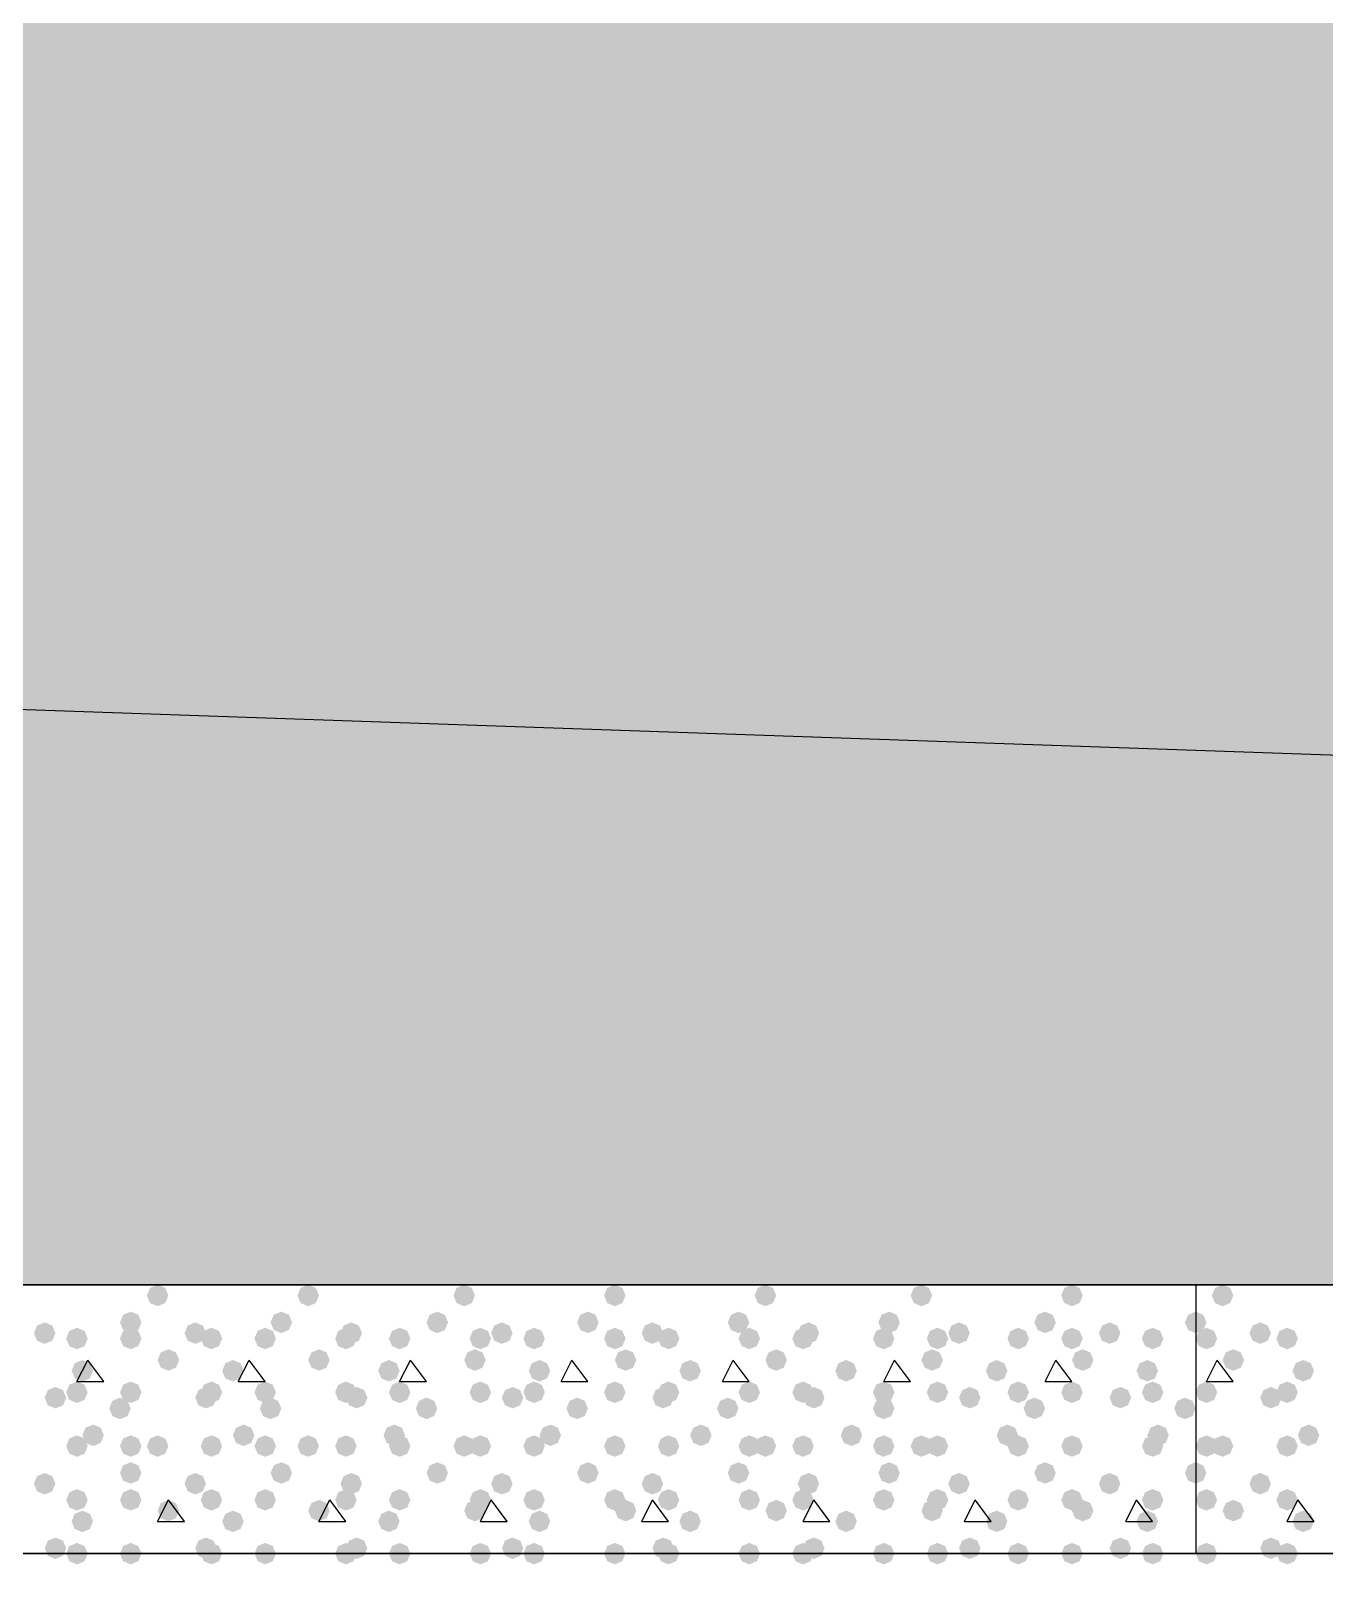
# Model space of a CAD drawing. Header units: millimetres. Extents: x 0 to 420, y 0 to 297.
# Drawn here: x 249.2 to 259.38, y 147.82 to 160.11 of the extents above; entities that cross this region are included whole.
import ezdxf

# ---------------------------------------------------------------- set-up
doc = ezdxf.new("R2010")
doc.units = ezdxf.units.MM
doc.layers.get('0').update_dxf_attribs({"linetype": 'CONTINUOUS'})

msp = doc.modelspace()

# ---------------------------------------------------------------- hatches: boundary and pattern name
at = {"true_color": 0x000008}
h = msp.add_hatch(color=0, dxfattribs=at)
h.paths.add_polyline_path([(379.518333, 162.263667), (33.401, 162.263667), (379.518333, 150.241)], flags=0)
h.paths.add_polyline_path([(33.401, 162.263667), (379.518333, 150.241), (33.401, 150.241)], flags=0)
for points in [[(250.274667, 150.156333), (250.249796, 150.096537), (250.19, 150.071667), (250.130204, 150.096537), (250.105333, 150.156333), (250.130204, 150.216129), (250.19, 150.241), (250.249796, 150.216129)], [(251.46, 150.156333), (251.435129, 150.096537), (251.375333, 150.071667), (251.315538, 150.096537), (251.290667, 150.156333), (251.315537, 150.216129), (251.375333, 150.241), (251.435129, 150.216129)], [(252.687667, 150.156333), (252.662796, 150.096537), (252.603, 150.071667), (252.543204, 150.096537), (252.518333, 150.156333), (252.543204, 150.216129), (252.603, 150.241), (252.662796, 150.216129)], [(253.873, 150.156333), (253.848129, 150.096537), (253.788333, 150.071667), (253.728538, 150.096537), (253.703667, 150.156333), (253.728537, 150.216129), (253.788333, 150.241), (253.848129, 150.216129)], [(255.058333, 150.156333), (255.033462, 150.096537), (254.973667, 150.071667), (254.913871, 150.096537), (254.889, 150.156333), (254.913871, 150.216129), (254.973667, 150.241), (255.033462, 150.216129)], [(256.286, 150.156333), (256.261129, 150.096537), (256.201333, 150.071667), (256.141538, 150.096537), (256.116667, 150.156333), (256.141537, 150.216129), (256.201333, 150.241), (256.261129, 150.216129)], [(257.471333, 150.156333), (257.446462, 150.096537), (257.386667, 150.071667), (257.326871, 150.096537), (257.302, 150.156333), (257.326871, 150.216129), (257.386667, 150.241), (257.446462, 150.216129)], [(250.063, 149.944667), (250.038129, 149.884871), (249.978333, 149.86), (249.918538, 149.884871), (249.893667, 149.944667), (249.918537, 150.004462), (249.978333, 150.029333), (250.038129, 150.004463)], [(251.248333, 149.944667), (251.223462, 149.884871), (251.163667, 149.86), (251.103871, 149.884871), (251.079, 149.944667), (251.103871, 150.004462), (251.163667, 150.029333), (251.223462, 150.004463)], [(252.476, 149.944667), (252.451129, 149.884871), (252.391333, 149.86), (252.331538, 149.884871), (252.306667, 149.944667), (252.331537, 150.004462), (252.391333, 150.029333), (252.451129, 150.004463)], [(253.661333, 149.944667), (253.636462, 149.884871), (253.576667, 149.86), (253.516871, 149.884871), (253.492, 149.944667), (253.516871, 150.004462), (253.576667, 150.029333), (253.636462, 150.004463)], [(254.846667, 149.944667), (254.821796, 149.884871), (254.762, 149.86), (254.702204, 149.884871), (254.677333, 149.944667), (254.702204, 150.004462), (254.762, 150.029333), (254.821796, 150.004463)], [(256.032, 149.944667), (256.007129, 149.884871), (255.947333, 149.86), (255.887538, 149.884871), (255.862667, 149.944667), (255.887537, 150.004462), (255.947333, 150.029333), (256.007129, 150.004463)], [(257.259667, 149.944667), (257.234796, 149.884871), (257.175, 149.86), (257.115204, 149.884871), (257.090333, 149.944667), (257.115204, 150.004462), (257.175, 150.029333), (257.234796, 150.004463)], [(258.445, 149.944667), (258.420129, 149.884871), (258.360333, 149.86), (258.300538, 149.884871), (258.275667, 149.944667), (258.300537, 150.004462), (258.360333, 150.029333), (258.420129, 150.004463)], [(249.385667, 149.86), (249.360796, 149.800204), (249.301, 149.775333), (249.241204, 149.800204), (249.216333, 149.86), (249.241204, 149.919796), (249.301, 149.944667), (249.360796, 149.919796)], [(249.639667, 149.817667), (249.614796, 149.757871), (249.555, 149.733), (249.495204, 149.757871), (249.470333, 149.817667), (249.495204, 149.877462), (249.555, 149.902333), (249.614796, 149.877463)], [(250.063, 149.817667), (250.038129, 149.757871), (249.978333, 149.733), (249.918538, 149.757871), (249.893667, 149.817667), (249.918537, 149.877462), (249.978333, 149.902333), (250.038129, 149.877463)], [(250.571, 149.86), (250.546129, 149.800204), (250.486333, 149.775333), (250.426538, 149.800204), (250.401667, 149.86), (250.426537, 149.919796), (250.486333, 149.944667), (250.546129, 149.919796)], [(250.698, 149.817667), (250.673129, 149.757871), (250.613333, 149.733), (250.553538, 149.757871), (250.528667, 149.817667), (250.553537, 149.877462), (250.613333, 149.902333), (250.673129, 149.877463)], [(251.121333, 149.817667), (251.096462, 149.757871), (251.036667, 149.733), (250.976871, 149.757871), (250.952, 149.817667), (250.976871, 149.877462), (251.036667, 149.902333), (251.096462, 149.877463)], [(251.756333, 149.817667), (251.731462, 149.757871), (251.671667, 149.733), (251.611871, 149.757871), (251.587, 149.817667), (251.611871, 149.877462), (251.671667, 149.902333), (251.731462, 149.877463)], [(251.798667, 149.86), (251.773796, 149.800204), (251.714, 149.775333), (251.654204, 149.800204), (251.629333, 149.86), (251.654204, 149.919796), (251.714, 149.944667), (251.773796, 149.919796)], [(252.179667, 149.817667), (252.154796, 149.757871), (252.095, 149.733), (252.035204, 149.757871), (252.010333, 149.817667), (252.035204, 149.877462), (252.095, 149.902333), (252.154796, 149.877463)], [(252.814667, 149.817667), (252.789796, 149.757871), (252.73, 149.733), (252.670204, 149.757871), (252.645333, 149.817667), (252.670204, 149.877462), (252.73, 149.902333), (252.789796, 149.877463)], [(252.984, 149.86), (252.959129, 149.800204), (252.899333, 149.775333), (252.839538, 149.800204), (252.814667, 149.86), (252.839537, 149.919796), (252.899333, 149.944667), (252.959129, 149.919796)], [(253.238, 149.817667), (253.213129, 149.757871), (253.153333, 149.733), (253.093538, 149.757871), (253.068667, 149.817667), (253.093537, 149.877462), (253.153333, 149.902333), (253.213129, 149.877463)], [(253.873, 149.817667), (253.848129, 149.757871), (253.788333, 149.733), (253.728538, 149.757871), (253.703667, 149.817667), (253.728537, 149.877462), (253.788333, 149.902333), (253.848129, 149.877463)], [(254.169333, 149.86), (254.144463, 149.800204), (254.084667, 149.775333), (254.024871, 149.800204), (254, 149.86), (254.024871, 149.919796), (254.084667, 149.944667), (254.144462, 149.919796)], [(254.296333, 149.817667), (254.271462, 149.757871), (254.211667, 149.733), (254.151871, 149.757871), (254.127, 149.817667), (254.151871, 149.877462), (254.211667, 149.902333), (254.271462, 149.877463)], [(254.931333, 149.817667), (254.906462, 149.757871), (254.846667, 149.733), (254.786871, 149.757871), (254.762, 149.817667), (254.786871, 149.877462), (254.846667, 149.902333), (254.906462, 149.877463)], [(255.354667, 149.817667), (255.329796, 149.757871), (255.27, 149.733), (255.210204, 149.757871), (255.185333, 149.817667), (255.210204, 149.877462), (255.27, 149.902333), (255.329796, 149.877463)], [(255.397, 149.86), (255.372129, 149.800204), (255.312333, 149.775333), (255.252537, 149.800204), (255.227667, 149.86), (255.252537, 149.919796), (255.312333, 149.944667), (255.372129, 149.919796)], [(255.989667, 149.817667), (255.964796, 149.757871), (255.905, 149.733), (255.845204, 149.757871), (255.820333, 149.817667), (255.845204, 149.877462), (255.905, 149.902333), (255.964796, 149.877463)], [(256.413, 149.817667), (256.388129, 149.757871), (256.328333, 149.733), (256.268537, 149.757871), (256.243667, 149.817667), (256.268537, 149.877462), (256.328333, 149.902333), (256.388129, 149.877463)], [(256.582333, 149.86), (256.557462, 149.800204), (256.497667, 149.775333), (256.437871, 149.800204), (256.413, 149.86), (256.437871, 149.919796), (256.497667, 149.944667), (256.557462, 149.919796)], [(257.048, 149.817667), (257.023129, 149.757871), (256.963333, 149.733), (256.903537, 149.757871), (256.878667, 149.817667), (256.903537, 149.877462), (256.963333, 149.902333), (257.023129, 149.877463)], [(257.471333, 149.817667), (257.446462, 149.757871), (257.386667, 149.733), (257.326871, 149.757871), (257.302, 149.817667), (257.326871, 149.877462), (257.386667, 149.902333), (257.446462, 149.877463)], [(257.767667, 149.86), (257.742796, 149.800204), (257.683, 149.775333), (257.623204, 149.800204), (257.598333, 149.86), (257.623204, 149.919796), (257.683, 149.944667), (257.742796, 149.919796)], [(258.106333, 149.817667), (258.081462, 149.757871), (258.021667, 149.733), (257.961871, 149.757871), (257.937, 149.817667), (257.961871, 149.877462), (258.021667, 149.902333), (258.081462, 149.877463)], [(250.359333, 149.648333), (250.334463, 149.588537), (250.274667, 149.563667), (250.214871, 149.588537), (250.19, 149.648333), (250.214871, 149.708129), (250.274667, 149.733), (250.334462, 149.708129)], [(251.544667, 149.648333), (251.519796, 149.588537), (251.46, 149.563667), (251.400204, 149.588537), (251.375333, 149.648333), (251.400204, 149.708129), (251.46, 149.733), (251.519796, 149.708129)], [(252.772333, 149.648333), (252.747462, 149.588537), (252.687667, 149.563667), (252.627871, 149.588537), (252.603, 149.648333), (252.627871, 149.708129), (252.687667, 149.733), (252.747462, 149.708129)], [(253.957667, 149.648333), (253.932796, 149.588537), (253.873, 149.563667), (253.813204, 149.588537), (253.788333, 149.648333), (253.813204, 149.708129), (253.873, 149.733), (253.932796, 149.708129)], [(255.143, 149.648333), (255.118129, 149.588537), (255.058333, 149.563667), (254.998538, 149.588537), (254.973667, 149.648333), (254.998537, 149.708129), (255.058333, 149.733), (255.118129, 149.708129)], [(256.370667, 149.648333), (256.345796, 149.588537), (256.286, 149.563667), (256.226204, 149.588537), (256.201333, 149.648333), (256.226204, 149.708129), (256.286, 149.733), (256.345796, 149.708129)], [(257.556, 149.648333), (257.531129, 149.588537), (257.471333, 149.563667), (257.411538, 149.588537), (257.386667, 149.648333), (257.411537, 149.708129), (257.471333, 149.733), (257.531129, 149.708129)], [(249.682, 149.563667), (249.657129, 149.503871), (249.597333, 149.479), (249.537537, 149.503871), (249.512667, 149.563667), (249.537537, 149.623462), (249.597333, 149.648333), (249.657129, 149.623463)], [(250.867333, 149.563667), (250.842462, 149.503871), (250.782667, 149.479), (250.722871, 149.503871), (250.698, 149.563667), (250.722871, 149.623462), (250.782667, 149.648333), (250.842462, 149.623463)], [(252.095, 149.563667), (252.070129, 149.503871), (252.010333, 149.479), (251.950538, 149.503871), (251.925667, 149.563667), (251.950537, 149.623462), (252.010333, 149.648333), (252.070129, 149.623463)], [(253.280333, 149.563667), (253.255462, 149.503871), (253.195667, 149.479), (253.135871, 149.503871), (253.111, 149.563667), (253.135871, 149.623462), (253.195667, 149.648333), (253.255462, 149.623463)], [(254.465667, 149.563667), (254.440796, 149.503871), (254.381, 149.479), (254.321204, 149.503871), (254.296333, 149.563667), (254.321204, 149.623462), (254.381, 149.648333), (254.440796, 149.623463)], [(255.693333, 149.563667), (255.668462, 149.503871), (255.608667, 149.479), (255.548871, 149.503871), (255.524, 149.563667), (255.548871, 149.623462), (255.608667, 149.648333), (255.668462, 149.623463)], [(256.878667, 149.563667), (256.853796, 149.503871), (256.794, 149.479), (256.734204, 149.503871), (256.709333, 149.563667), (256.734204, 149.623462), (256.794, 149.648333), (256.853796, 149.623463)], [(258.064, 149.563667), (258.039129, 149.503871), (257.979333, 149.479), (257.919538, 149.503871), (257.894667, 149.563667), (257.919537, 149.623462), (257.979333, 149.648333), (258.039129, 149.623463)], [(249.639667, 149.394333), (249.614796, 149.334537), (249.555, 149.309667), (249.495204, 149.334537), (249.470333, 149.394333), (249.495204, 149.454129), (249.555, 149.479), (249.614796, 149.454129)], [(250.063, 149.394333), (250.038129, 149.334537), (249.978333, 149.309667), (249.918538, 149.334537), (249.893667, 149.394333), (249.918537, 149.454129), (249.978333, 149.479), (250.038129, 149.454129)], [(250.698, 149.394333), (250.673129, 149.334537), (250.613333, 149.309667), (250.553538, 149.334537), (250.528667, 149.394333), (250.553537, 149.454129), (250.613333, 149.479), (250.673129, 149.454129)], [(251.121333, 149.394333), (251.096462, 149.334537), (251.036667, 149.309667), (250.976871, 149.334537), (250.952, 149.394333), (250.976871, 149.454129), (251.036667, 149.479), (251.096462, 149.454129)], [(251.756333, 149.394333), (251.731462, 149.334537), (251.671667, 149.309667), (251.611871, 149.334537), (251.587, 149.394333), (251.611871, 149.454129), (251.671667, 149.479), (251.731462, 149.454129)], [(252.179667, 149.394333), (252.154796, 149.334537), (252.095, 149.309667), (252.035204, 149.334537), (252.010333, 149.394333), (252.035204, 149.454129), (252.095, 149.479), (252.154796, 149.454129)], [(252.814667, 149.394333), (252.789796, 149.334537), (252.73, 149.309667), (252.670204, 149.334537), (252.645333, 149.394333), (252.670204, 149.454129), (252.73, 149.479), (252.789796, 149.454129)], [(253.238, 149.394333), (253.213129, 149.334537), (253.153333, 149.309667), (253.093538, 149.334537), (253.068667, 149.394333), (253.093537, 149.454129), (253.153333, 149.479), (253.213129, 149.454129)], [(253.873, 149.394333), (253.848129, 149.334537), (253.788333, 149.309667), (253.728538, 149.334537), (253.703667, 149.394333), (253.728537, 149.454129), (253.788333, 149.479), (253.848129, 149.454129)], [(254.296333, 149.394333), (254.271462, 149.334537), (254.211667, 149.309667), (254.151871, 149.334537), (254.127, 149.394333), (254.151871, 149.454129), (254.211667, 149.479), (254.271462, 149.454129)], [(254.931333, 149.394333), (254.906462, 149.334537), (254.846667, 149.309667), (254.786871, 149.334537), (254.762, 149.394333), (254.786871, 149.454129), (254.846667, 149.479), (254.906462, 149.454129)], [(255.354667, 149.394333), (255.329796, 149.334537), (255.27, 149.309667), (255.210204, 149.334537), (255.185333, 149.394333), (255.210204, 149.454129), (255.27, 149.479), (255.329796, 149.454129)], [(255.989667, 149.394333), (255.964796, 149.334537), (255.905, 149.309667), (255.845204, 149.334537), (255.820333, 149.394333), (255.845204, 149.454129), (255.905, 149.479), (255.964796, 149.454129)], [(256.413, 149.394333), (256.388129, 149.334537), (256.328333, 149.309667), (256.268537, 149.334537), (256.243667, 149.394333), (256.268537, 149.454129), (256.328333, 149.479), (256.388129, 149.454129)], [(257.048, 149.394333), (257.023129, 149.334537), (256.963333, 149.309667), (256.903537, 149.334537), (256.878667, 149.394333), (256.903537, 149.454129), (256.963333, 149.479), (257.023129, 149.454129)], [(257.471333, 149.394333), (257.446462, 149.334537), (257.386667, 149.309667), (257.326871, 149.334537), (257.302, 149.394333), (257.326871, 149.454129), (257.386667, 149.479), (257.446462, 149.454129)], [(258.106333, 149.394333), (258.081462, 149.334537), (258.021667, 149.309667), (257.961871, 149.334537), (257.937, 149.394333), (257.961871, 149.454129), (258.021667, 149.479), (258.081462, 149.454129)], [(249.470333, 149.352), (249.445462, 149.292204), (249.385667, 149.267333), (249.325871, 149.292204), (249.301, 149.352), (249.325871, 149.411796), (249.385667, 149.436667), (249.445462, 149.411796)], [(249.978333, 149.267333), (249.953463, 149.207537), (249.893667, 149.182667), (249.833871, 149.207537), (249.809, 149.267333), (249.833871, 149.327129), (249.893667, 149.352), (249.953462, 149.327129)], [(250.655667, 149.352), (250.630796, 149.292204), (250.571, 149.267333), (250.511204, 149.292204), (250.486333, 149.352), (250.511204, 149.411796), (250.571, 149.436667), (250.630796, 149.411796)], [(251.163667, 149.267333), (251.138796, 149.207537), (251.079, 149.182667), (251.019204, 149.207537), (250.994333, 149.267333), (251.019204, 149.327129), (251.079, 149.352), (251.138796, 149.327129)], [(251.841, 149.352), (251.816129, 149.292204), (251.756333, 149.267333), (251.696538, 149.292204), (251.671667, 149.352), (251.696537, 149.411796), (251.756333, 149.436667), (251.816129, 149.411796)], [(252.391333, 149.267333), (252.366462, 149.207537), (252.306667, 149.182667), (252.246871, 149.207537), (252.222, 149.267333), (252.246871, 149.327129), (252.306667, 149.352), (252.366462, 149.327129)], [(253.068667, 149.352), (253.043796, 149.292204), (252.984, 149.267333), (252.924204, 149.292204), (252.899333, 149.352), (252.924204, 149.411796), (252.984, 149.436667), (253.043796, 149.411796)], [(253.576667, 149.267333), (253.551796, 149.207537), (253.492, 149.182667), (253.432204, 149.207537), (253.407333, 149.267333), (253.432204, 149.327129), (253.492, 149.352), (253.551796, 149.327129)], [(254.254, 149.352), (254.229129, 149.292204), (254.169333, 149.267333), (254.109537, 149.292204), (254.084667, 149.352), (254.109537, 149.411796), (254.169333, 149.436667), (254.229129, 149.411796)], [(254.762, 149.267333), (254.737129, 149.207537), (254.677333, 149.182667), (254.617538, 149.207537), (254.592667, 149.267333), (254.617537, 149.327129), (254.677333, 149.352), (254.737129, 149.327129)], [(255.439333, 149.352), (255.414463, 149.292204), (255.354667, 149.267333), (255.294871, 149.292204), (255.27, 149.352), (255.294871, 149.411796), (255.354667, 149.436667), (255.414462, 149.411796)], [(255.989667, 149.267333), (255.964796, 149.207537), (255.905, 149.182667), (255.845204, 149.207537), (255.820333, 149.267333), (255.845204, 149.327129), (255.905, 149.352), (255.964796, 149.327129)], [(256.667, 149.352), (256.642129, 149.292204), (256.582333, 149.267333), (256.522538, 149.292204), (256.497667, 149.352), (256.522537, 149.411796), (256.582333, 149.436667), (256.642129, 149.411796)], [(257.175, 149.267333), (257.150129, 149.207537), (257.090333, 149.182667), (257.030538, 149.207537), (257.005667, 149.267333), (257.030537, 149.327129), (257.090333, 149.352), (257.150129, 149.327129)], [(257.852333, 149.352), (257.827463, 149.292204), (257.767667, 149.267333), (257.707871, 149.292204), (257.683, 149.352), (257.707871, 149.411796), (257.767667, 149.436667), (257.827462, 149.411796)], [(258.360333, 149.267333), (258.335462, 149.207537), (258.275667, 149.182667), (258.215871, 149.207537), (258.191, 149.267333), (258.215871, 149.327129), (258.275667, 149.352), (258.335462, 149.327129)], [(249.766667, 149.055667), (249.741796, 148.995871), (249.682, 148.971), (249.622204, 148.995871), (249.597333, 149.055667), (249.622204, 149.115462), (249.682, 149.140333), (249.741796, 149.115463)], [(250.952, 149.055667), (250.927129, 148.995871), (250.867333, 148.971), (250.807538, 148.995871), (250.782667, 149.055667), (250.807537, 149.115462), (250.867333, 149.140333), (250.927129, 149.115463)], [(252.137333, 149.055667), (252.112462, 148.995871), (252.052667, 148.971), (251.992871, 148.995871), (251.968, 149.055667), (251.992871, 149.115462), (252.052667, 149.140333), (252.112462, 149.115463)], [(253.365, 149.055667), (253.340129, 148.995871), (253.280333, 148.971), (253.220538, 148.995871), (253.195667, 149.055667), (253.220537, 149.115462), (253.280333, 149.140333), (253.340129, 149.115463)], [(254.550333, 149.055667), (254.525462, 148.995871), (254.465667, 148.971), (254.405871, 148.995871), (254.381, 149.055667), (254.405871, 149.115462), (254.465667, 149.140333), (254.525462, 149.115463)], [(255.735667, 149.055667), (255.710796, 148.995871), (255.651, 148.971), (255.591204, 148.995871), (255.566333, 149.055667), (255.591204, 149.115462), (255.651, 149.140333), (255.710796, 149.115463)], [(256.963333, 149.055667), (256.938463, 148.995871), (256.878667, 148.971), (256.818871, 148.995871), (256.794, 149.055667), (256.818871, 149.115462), (256.878667, 149.140333), (256.938462, 149.115463)], [(258.148667, 149.055667), (258.123796, 148.995871), (258.064, 148.971), (258.004204, 148.995871), (257.979333, 149.055667), (258.004204, 149.115462), (258.064, 149.140333), (258.123796, 149.115463)], [(249.639667, 148.971), (249.614796, 148.911204), (249.555, 148.886333), (249.495204, 148.911204), (249.470333, 148.971), (249.495204, 149.030796), (249.555, 149.055667), (249.614796, 149.030796)], [(250.063, 148.971), (250.038129, 148.911204), (249.978333, 148.886333), (249.918538, 148.911204), (249.893667, 148.971), (249.918537, 149.030796), (249.978333, 149.055667), (250.038129, 149.030796)], [(250.274667, 148.971), (250.249796, 148.911204), (250.19, 148.886333), (250.130204, 148.911204), (250.105333, 148.971), (250.130204, 149.030796), (250.19, 149.055667), (250.249796, 149.030796)], [(250.698, 148.971), (250.673129, 148.911204), (250.613333, 148.886333), (250.553538, 148.911204), (250.528667, 148.971), (250.553537, 149.030796), (250.613333, 149.055667), (250.673129, 149.030796)], [(251.121333, 148.971), (251.096462, 148.911204), (251.036667, 148.886333), (250.976871, 148.911204), (250.952, 148.971), (250.976871, 149.030796), (251.036667, 149.055667), (251.096462, 149.030796)], [(251.46, 148.971), (251.435129, 148.911204), (251.375333, 148.886333), (251.315538, 148.911204), (251.290667, 148.971), (251.315537, 149.030796), (251.375333, 149.055667), (251.435129, 149.030796)], [(251.756333, 148.971), (251.731462, 148.911204), (251.671667, 148.886333), (251.611871, 148.911204), (251.587, 148.971), (251.611871, 149.030796), (251.671667, 149.055667), (251.731462, 149.030796)], [(252.179667, 148.971), (252.154796, 148.911204), (252.095, 148.886333), (252.035204, 148.911204), (252.010333, 148.971), (252.035204, 149.030796), (252.095, 149.055667), (252.154796, 149.030796)], [(252.687667, 148.971), (252.662796, 148.911204), (252.603, 148.886333), (252.543204, 148.911204), (252.518333, 148.971), (252.543204, 149.030796), (252.603, 149.055667), (252.662796, 149.030796)], [(252.814667, 148.971), (252.789796, 148.911204), (252.73, 148.886333), (252.670204, 148.911204), (252.645333, 148.971), (252.670204, 149.030796), (252.73, 149.055667), (252.789796, 149.030796)], [(253.238, 148.971), (253.213129, 148.911204), (253.153333, 148.886333), (253.093538, 148.911204), (253.068667, 148.971), (253.093537, 149.030796), (253.153333, 149.055667), (253.213129, 149.030796)], [(253.873, 148.971), (253.848129, 148.911204), (253.788333, 148.886333), (253.728538, 148.911204), (253.703667, 148.971), (253.728537, 149.030796), (253.788333, 149.055667), (253.848129, 149.030796)], [(253.873, 148.971), (253.848129, 148.911204), (253.788333, 148.886333), (253.728538, 148.911204), (253.703667, 148.971), (253.728537, 149.030796), (253.788333, 149.055667), (253.848129, 149.030796)], [(254.296333, 148.971), (254.271462, 148.911204), (254.211667, 148.886333), (254.151871, 148.911204), (254.127, 148.971), (254.151871, 149.030796), (254.211667, 149.055667), (254.271462, 149.030796)], [(254.931333, 148.971), (254.906462, 148.911204), (254.846667, 148.886333), (254.786871, 148.911204), (254.762, 148.971), (254.786871, 149.030796), (254.846667, 149.055667), (254.906462, 149.030796)], [(255.058333, 148.971), (255.033462, 148.911204), (254.973667, 148.886333), (254.913871, 148.911204), (254.889, 148.971), (254.913871, 149.030796), (254.973667, 149.055667), (255.033462, 149.030796)], [(255.354667, 148.971), (255.329796, 148.911204), (255.27, 148.886333), (255.210204, 148.911204), (255.185333, 148.971), (255.210204, 149.030796), (255.27, 149.055667), (255.329796, 149.030796)], [(255.989667, 148.971), (255.964796, 148.911204), (255.905, 148.886333), (255.845204, 148.911204), (255.820333, 148.971), (255.845204, 149.030796), (255.905, 149.055667), (255.964796, 149.030796)], [(256.286, 148.971), (256.261129, 148.911204), (256.201333, 148.886333), (256.141538, 148.911204), (256.116667, 148.971), (256.141537, 149.030796), (256.201333, 149.055667), (256.261129, 149.030796)], [(256.413, 148.971), (256.388129, 148.911204), (256.328333, 148.886333), (256.268537, 148.911204), (256.243667, 148.971), (256.268537, 149.030796), (256.328333, 149.055667), (256.388129, 149.030796)], [(257.048, 148.971), (257.023129, 148.911204), (256.963333, 148.886333), (256.903537, 148.911204), (256.878667, 148.971), (256.903537, 149.030796), (256.963333, 149.055667), (257.023129, 149.030796)], [(257.471333, 148.971), (257.446462, 148.911204), (257.386667, 148.886333), (257.326871, 148.911204), (257.302, 148.971), (257.326871, 149.030796), (257.386667, 149.055667), (257.446462, 149.030796)], [(257.471333, 148.971), (257.446462, 148.911204), (257.386667, 148.886333), (257.326871, 148.911204), (257.302, 148.971), (257.326871, 149.030796), (257.386667, 149.055667), (257.446462, 149.030796)], [(258.106333, 148.971), (258.081462, 148.911204), (258.021667, 148.886333), (257.961871, 148.911204), (257.937, 148.971), (257.961871, 149.030796), (258.021667, 149.055667), (258.081462, 149.030796)], [(249.385667, 148.674667), (249.360796, 148.614871), (249.301, 148.59), (249.241204, 148.614871), (249.216333, 148.674667), (249.241204, 148.734462), (249.301, 148.759333), (249.360796, 148.734463)], [(250.063, 148.759333), (250.038129, 148.699537), (249.978333, 148.674667), (249.918538, 148.699537), (249.893667, 148.759333), (249.918537, 148.819129), (249.978333, 148.844), (250.038129, 148.819129)], [(250.571, 148.674667), (250.546129, 148.614871), (250.486333, 148.59), (250.426538, 148.614871), (250.401667, 148.674667), (250.426537, 148.734462), (250.486333, 148.759333), (250.546129, 148.734463)], [(251.248333, 148.759333), (251.223462, 148.699537), (251.163667, 148.674667), (251.103871, 148.699537), (251.079, 148.759333), (251.103871, 148.819129), (251.163667, 148.844), (251.223462, 148.819129)], [(251.798667, 148.674667), (251.773796, 148.614871), (251.714, 148.59), (251.654204, 148.614871), (251.629333, 148.674667), (251.654204, 148.734462), (251.714, 148.759333), (251.773796, 148.734463)], [(252.476, 148.759333), (252.451129, 148.699537), (252.391333, 148.674667), (252.331538, 148.699537), (252.306667, 148.759333), (252.331537, 148.819129), (252.391333, 148.844), (252.451129, 148.819129)], [(252.984, 148.674667), (252.959129, 148.614871), (252.899333, 148.59), (252.839538, 148.614871), (252.814667, 148.674667), (252.839537, 148.734462), (252.899333, 148.759333), (252.959129, 148.734463)], [(253.661333, 148.759333), (253.636462, 148.699537), (253.576667, 148.674667), (253.516871, 148.699537), (253.492, 148.759333), (253.516871, 148.819129), (253.576667, 148.844), (253.636462, 148.819129)], [(254.169333, 148.674667), (254.144463, 148.614871), (254.084667, 148.59), (254.024871, 148.614871), (254, 148.674667), (254.024871, 148.734462), (254.084667, 148.759333), (254.144462, 148.734463)], [(254.846667, 148.759333), (254.821796, 148.699537), (254.762, 148.674667), (254.702204, 148.699537), (254.677333, 148.759333), (254.702204, 148.819129), (254.762, 148.844), (254.821796, 148.819129)], [(255.397, 148.674667), (255.372129, 148.614871), (255.312333, 148.59), (255.252537, 148.614871), (255.227667, 148.674667), (255.252537, 148.734462), (255.312333, 148.759333), (255.372129, 148.734463)], [(256.032, 148.759333), (256.007129, 148.699537), (255.947333, 148.674667), (255.887538, 148.699537), (255.862667, 148.759333), (255.887537, 148.819129), (255.947333, 148.844), (256.007129, 148.819129)], [(256.582333, 148.674667), (256.557462, 148.614871), (256.497667, 148.59), (256.437871, 148.614871), (256.413, 148.674667), (256.437871, 148.734462), (256.497667, 148.759333), (256.557462, 148.734463)], [(257.259667, 148.759333), (257.234796, 148.699537), (257.175, 148.674667), (257.115204, 148.699537), (257.090333, 148.759333), (257.115204, 148.819129), (257.175, 148.844), (257.234796, 148.819129)], [(257.767667, 148.674667), (257.742796, 148.614871), (257.683, 148.59), (257.623204, 148.614871), (257.598333, 148.674667), (257.623204, 148.734462), (257.683, 148.759333), (257.742796, 148.734463)], [(258.445, 148.759333), (258.420129, 148.699537), (258.360333, 148.674667), (258.300538, 148.699537), (258.275667, 148.759333), (258.300537, 148.819129), (258.360333, 148.844), (258.420129, 148.819129)], [(249.639667, 148.547667), (249.614796, 148.487871), (249.555, 148.463), (249.495204, 148.487871), (249.470333, 148.547667), (249.495204, 148.607462), (249.555, 148.632333), (249.614796, 148.607463)], [(250.063, 148.547667), (250.038129, 148.487871), (249.978333, 148.463), (249.918538, 148.487871), (249.893667, 148.547667), (249.918537, 148.607462), (249.978333, 148.632333), (250.038129, 148.607463)], [(250.698, 148.547667), (250.673129, 148.487871), (250.613333, 148.463), (250.553538, 148.487871), (250.528667, 148.547667), (250.553537, 148.607462), (250.613333, 148.632333), (250.673129, 148.607463)], [(251.121333, 148.547667), (251.096462, 148.487871), (251.036667, 148.463), (250.976871, 148.487871), (250.952, 148.547667), (250.976871, 148.607462), (251.036667, 148.632333), (251.096462, 148.607463)], [(251.756333, 148.547667), (251.731462, 148.487871), (251.671667, 148.463), (251.611871, 148.487871), (251.587, 148.547667), (251.611871, 148.607462), (251.671667, 148.632333), (251.731462, 148.607463)], [(252.179667, 148.547667), (252.154796, 148.487871), (252.095, 148.463), (252.035204, 148.487871), (252.010333, 148.547667), (252.035204, 148.607462), (252.095, 148.632333), (252.154796, 148.607463)], [(252.814667, 148.547667), (252.789796, 148.487871), (252.73, 148.463), (252.670204, 148.487871), (252.645333, 148.547667), (252.670204, 148.607462), (252.73, 148.632333), (252.789796, 148.607463)], [(253.238, 148.547667), (253.213129, 148.487871), (253.153333, 148.463), (253.093538, 148.487871), (253.068667, 148.547667), (253.093537, 148.607462), (253.153333, 148.632333), (253.213129, 148.607463)], [(253.873, 148.547667), (253.848129, 148.487871), (253.788333, 148.463), (253.728538, 148.487871), (253.703667, 148.547667), (253.728537, 148.607462), (253.788333, 148.632333), (253.848129, 148.607463)], [(254.296333, 148.547667), (254.271462, 148.487871), (254.211667, 148.463), (254.151871, 148.487871), (254.127, 148.547667), (254.151871, 148.607462), (254.211667, 148.632333), (254.271462, 148.607463)], [(254.931333, 148.547667), (254.906462, 148.487871), (254.846667, 148.463), (254.786871, 148.487871), (254.762, 148.547667), (254.786871, 148.607462), (254.846667, 148.632333), (254.906462, 148.607463)], [(255.354667, 148.547667), (255.329796, 148.487871), (255.27, 148.463), (255.210204, 148.487871), (255.185333, 148.547667), (255.210204, 148.607462), (255.27, 148.632333), (255.329796, 148.607463)], [(255.989667, 148.547667), (255.964796, 148.487871), (255.905, 148.463), (255.845204, 148.487871), (255.820333, 148.547667), (255.845204, 148.607462), (255.905, 148.632333), (255.964796, 148.607463)], [(256.413, 148.547667), (256.388129, 148.487871), (256.328333, 148.463), (256.268537, 148.487871), (256.243667, 148.547667), (256.268537, 148.607462), (256.328333, 148.632333), (256.388129, 148.607463)], [(257.048, 148.547667), (257.023129, 148.487871), (256.963333, 148.463), (256.903537, 148.487871), (256.878667, 148.547667), (256.903537, 148.607462), (256.963333, 148.632333), (257.023129, 148.607463)], [(257.471333, 148.547667), (257.446462, 148.487871), (257.386667, 148.463), (257.326871, 148.487871), (257.302, 148.547667), (257.326871, 148.607462), (257.386667, 148.632333), (257.446462, 148.607463)], [(258.106333, 148.547667), (258.081462, 148.487871), (258.021667, 148.463), (257.961871, 148.487871), (257.937, 148.547667), (257.961871, 148.607462), (258.021667, 148.632333), (258.081462, 148.607463)], [(250.359333, 148.463), (250.334463, 148.403204), (250.274667, 148.378333), (250.214871, 148.403204), (250.19, 148.463), (250.214871, 148.522796), (250.274667, 148.547667), (250.334462, 148.522796)], [(251.544667, 148.463), (251.519796, 148.403204), (251.46, 148.378333), (251.400204, 148.403204), (251.375333, 148.463), (251.400204, 148.522796), (251.46, 148.547667), (251.519796, 148.522796)], [(252.772333, 148.463), (252.747462, 148.403204), (252.687667, 148.378333), (252.627871, 148.403204), (252.603, 148.463), (252.627871, 148.522796), (252.687667, 148.547667), (252.747462, 148.522796)], [(253.957667, 148.463), (253.932796, 148.403204), (253.873, 148.378333), (253.813204, 148.403204), (253.788333, 148.463), (253.813204, 148.522796), (253.873, 148.547667), (253.932796, 148.522796)], [(255.143, 148.463), (255.118129, 148.403204), (255.058333, 148.378333), (254.998538, 148.403204), (254.973667, 148.463), (254.998537, 148.522796), (255.058333, 148.547667), (255.118129, 148.522796)], [(256.370667, 148.463), (256.345796, 148.403204), (256.286, 148.378333), (256.226204, 148.403204), (256.201333, 148.463), (256.226204, 148.522796), (256.286, 148.547667), (256.345796, 148.522796)], [(257.556, 148.463), (257.531129, 148.403204), (257.471333, 148.378333), (257.411538, 148.403204), (257.386667, 148.463), (257.411537, 148.522796), (257.471333, 148.547667), (257.531129, 148.522796)], [(249.682, 148.378333), (249.657129, 148.318537), (249.597333, 148.293667), (249.537537, 148.318537), (249.512667, 148.378333), (249.537537, 148.438129), (249.597333, 148.463), (249.657129, 148.438129)], [(250.867333, 148.378333), (250.842462, 148.318537), (250.782667, 148.293667), (250.722871, 148.318537), (250.698, 148.378333), (250.722871, 148.438129), (250.782667, 148.463), (250.842462, 148.438129)], [(252.095, 148.378333), (252.070129, 148.318537), (252.010333, 148.293667), (251.950538, 148.318537), (251.925667, 148.378333), (251.950537, 148.438129), (252.010333, 148.463), (252.070129, 148.438129)], [(253.280333, 148.378333), (253.255462, 148.318537), (253.195667, 148.293667), (253.135871, 148.318537), (253.111, 148.378333), (253.135871, 148.438129), (253.195667, 148.463), (253.255462, 148.438129)], [(254.465667, 148.378333), (254.440796, 148.318537), (254.381, 148.293667), (254.321204, 148.318537), (254.296333, 148.378333), (254.321204, 148.438129), (254.381, 148.463), (254.440796, 148.438129)], [(255.693333, 148.378333), (255.668462, 148.318537), (255.608667, 148.293667), (255.548871, 148.318537), (255.524, 148.378333), (255.548871, 148.438129), (255.608667, 148.463), (255.668462, 148.438129)], [(256.878667, 148.378333), (256.853796, 148.318537), (256.794, 148.293667), (256.734204, 148.318537), (256.709333, 148.378333), (256.734204, 148.438129), (256.794, 148.463), (256.853796, 148.438129)], [(258.064, 148.378333), (258.039129, 148.318537), (257.979333, 148.293667), (257.919538, 148.318537), (257.894667, 148.378333), (257.919537, 148.438129), (257.979333, 148.463), (258.039129, 148.438129)], [(249.470333, 148.166667), (249.445462, 148.106871), (249.385667, 148.082), (249.325871, 148.106871), (249.301, 148.166667), (249.325871, 148.226462), (249.385667, 148.251333), (249.445462, 148.226463)], [(250.655667, 148.166667), (250.630796, 148.106871), (250.571, 148.082), (250.511204, 148.106871), (250.486333, 148.166667), (250.511204, 148.226462), (250.571, 148.251333), (250.630796, 148.226463)], [(251.841, 148.166667), (251.816129, 148.106871), (251.756333, 148.082), (251.696538, 148.106871), (251.671667, 148.166667), (251.696537, 148.226462), (251.756333, 148.251333), (251.816129, 148.226463)], [(253.068667, 148.166667), (253.043796, 148.106871), (252.984, 148.082), (252.924204, 148.106871), (252.899333, 148.166667), (252.924204, 148.226462), (252.984, 148.251333), (253.043796, 148.226463)], [(254.254, 148.166667), (254.229129, 148.106871), (254.169333, 148.082), (254.109537, 148.106871), (254.084667, 148.166667), (254.109537, 148.226462), (254.169333, 148.251333), (254.229129, 148.226463)], [(255.439333, 148.166667), (255.414463, 148.106871), (255.354667, 148.082), (255.294871, 148.106871), (255.27, 148.166667), (255.294871, 148.226462), (255.354667, 148.251333), (255.414462, 148.226463)], [(256.667, 148.166667), (256.642129, 148.106871), (256.582333, 148.082), (256.522538, 148.106871), (256.497667, 148.166667), (256.522537, 148.226462), (256.582333, 148.251333), (256.642129, 148.226463)], [(257.852333, 148.166667), (257.827463, 148.106871), (257.767667, 148.082), (257.707871, 148.106871), (257.683, 148.166667), (257.707871, 148.226462), (257.767667, 148.251333), (257.827462, 148.226463)], [(249.639667, 148.124333), (249.614796, 148.064537), (249.555, 148.039667), (249.495204, 148.064537), (249.470333, 148.124333), (249.495204, 148.184129), (249.555, 148.209), (249.614796, 148.184129)], [(250.063, 148.124333), (250.038129, 148.064537), (249.978333, 148.039667), (249.918538, 148.064537), (249.893667, 148.124333), (249.918537, 148.184129), (249.978333, 148.209), (250.038129, 148.184129)], [(250.698, 148.124333), (250.673129, 148.064537), (250.613333, 148.039667), (250.553538, 148.064537), (250.528667, 148.124333), (250.553537, 148.184129), (250.613333, 148.209), (250.673129, 148.184129)], [(251.121333, 148.124333), (251.096462, 148.064537), (251.036667, 148.039667), (250.976871, 148.064537), (250.952, 148.124333), (250.976871, 148.184129), (251.036667, 148.209), (251.096462, 148.184129)], [(251.756333, 148.124333), (251.731462, 148.064537), (251.671667, 148.039667), (251.611871, 148.064537), (251.587, 148.124333), (251.611871, 148.184129), (251.671667, 148.209), (251.731462, 148.184129)], [(252.179667, 148.124333), (252.154796, 148.064537), (252.095, 148.039667), (252.035204, 148.064537), (252.010333, 148.124333), (252.035204, 148.184129), (252.095, 148.209), (252.154796, 148.184129)], [(252.814667, 148.124333), (252.789796, 148.064537), (252.73, 148.039667), (252.670204, 148.064537), (252.645333, 148.124333), (252.670204, 148.184129), (252.73, 148.209), (252.789796, 148.184129)], [(253.238, 148.124333), (253.213129, 148.064537), (253.153333, 148.039667), (253.093538, 148.064537), (253.068667, 148.124333), (253.093537, 148.184129), (253.153333, 148.209), (253.213129, 148.184129)], [(253.873, 148.124333), (253.848129, 148.064537), (253.788333, 148.039667), (253.728538, 148.064537), (253.703667, 148.124333), (253.728537, 148.184129), (253.788333, 148.209), (253.848129, 148.184129)], [(254.296333, 148.124333), (254.271462, 148.064537), (254.211667, 148.039667), (254.151871, 148.064537), (254.127, 148.124333), (254.151871, 148.184129), (254.211667, 148.209), (254.271462, 148.184129)], [(254.931333, 148.124333), (254.906462, 148.064537), (254.846667, 148.039667), (254.786871, 148.064537), (254.762, 148.124333), (254.786871, 148.184129), (254.846667, 148.209), (254.906462, 148.184129)], [(255.354667, 148.124333), (255.329796, 148.064537), (255.27, 148.039667), (255.210204, 148.064537), (255.185333, 148.124333), (255.210204, 148.184129), (255.27, 148.209), (255.329796, 148.184129)], [(255.989667, 148.124333), (255.964796, 148.064537), (255.905, 148.039667), (255.845204, 148.064537), (255.820333, 148.124333), (255.845204, 148.184129), (255.905, 148.209), (255.964796, 148.184129)], [(256.413, 148.124333), (256.388129, 148.064537), (256.328333, 148.039667), (256.268537, 148.064537), (256.243667, 148.124333), (256.268537, 148.184129), (256.328333, 148.209), (256.388129, 148.184129)], [(257.048, 148.124333), (257.023129, 148.064537), (256.963333, 148.039667), (256.903537, 148.064537), (256.878667, 148.124333), (256.903537, 148.184129), (256.963333, 148.209), (257.023129, 148.184129)], [(257.471333, 148.124333), (257.446462, 148.064537), (257.386667, 148.039667), (257.326871, 148.064537), (257.302, 148.124333), (257.326871, 148.184129), (257.386667, 148.209), (257.446462, 148.184129)], [(258.106333, 148.124333), (258.081462, 148.064537), (258.021667, 148.039667), (257.961871, 148.064537), (257.937, 148.124333), (257.961871, 148.184129), (258.021667, 148.209), (258.081462, 148.184129)]]:
    msp.add_hatch(color=0, dxfattribs=at).paths.add_polyline_path(points, flags=0)
at = {"true_color": 0x000007}
for points in [[(258.656667, 150.156333), (258.631796, 150.096537), (258.572, 150.071667), (258.512204, 150.096537), (258.487333, 150.156333), (258.512204, 150.216129), (258.572, 150.241), (258.631796, 150.216129)], [(258.529667, 149.817667), (258.504796, 149.757871), (258.445, 149.733), (258.385204, 149.757871), (258.360333, 149.817667), (258.385204, 149.877462), (258.445, 149.902333), (258.504796, 149.877463)], [(258.953, 149.86), (258.928129, 149.800204), (258.868333, 149.775333), (258.808538, 149.800204), (258.783667, 149.86), (258.808537, 149.919796), (258.868333, 149.944667), (258.928129, 149.919796)], [(259.164667, 149.817667), (259.139796, 149.757871), (259.08, 149.733), (259.020204, 149.757871), (258.995333, 149.817667), (259.020204, 149.877462), (259.08, 149.902333), (259.139796, 149.877463)], [(258.741333, 149.648333), (258.716462, 149.588537), (258.656667, 149.563667), (258.596871, 149.588537), (258.572, 149.648333), (258.596871, 149.708129), (258.656667, 149.733), (258.716462, 149.708129)], [(259.291667, 149.563667), (259.266796, 149.503871), (259.207, 149.479), (259.147204, 149.503871), (259.122333, 149.563667), (259.147204, 149.623462), (259.207, 149.648333), (259.266796, 149.623463)], [(258.529667, 149.394333), (258.504796, 149.334537), (258.445, 149.309667), (258.385204, 149.334537), (258.360333, 149.394333), (258.385204, 149.454129), (258.445, 149.479), (258.504796, 149.454129)], [(259.164667, 149.394333), (259.139796, 149.334537), (259.08, 149.309667), (259.020204, 149.334537), (258.995333, 149.394333), (259.020204, 149.454129), (259.08, 149.479), (259.139796, 149.454129)], [(259.037667, 149.352), (259.012796, 149.292204), (258.953, 149.267333), (258.893204, 149.292204), (258.868333, 149.352), (258.893204, 149.411796), (258.953, 149.436667), (259.012796, 149.411796)], [(259.334, 149.055667), (259.309129, 148.995871), (259.249333, 148.971), (259.189538, 148.995871), (259.164667, 149.055667), (259.189537, 149.115462), (259.249333, 149.140333), (259.309129, 149.115463)], [(258.529667, 148.971), (258.504796, 148.911204), (258.445, 148.886333), (258.385204, 148.911204), (258.360333, 148.971), (258.385204, 149.030796), (258.445, 149.055667), (258.504796, 149.030796)], [(258.656667, 148.971), (258.631796, 148.911204), (258.572, 148.886333), (258.512204, 148.911204), (258.487333, 148.971), (258.512204, 149.030796), (258.572, 149.055667), (258.631796, 149.030796)], [(259.164667, 148.971), (259.139796, 148.911204), (259.08, 148.886333), (259.020204, 148.911204), (258.995333, 148.971), (259.020204, 149.030796), (259.08, 149.055667), (259.139796, 149.030796)], [(258.953, 148.674667), (258.928129, 148.614871), (258.868333, 148.59), (258.808538, 148.614871), (258.783667, 148.674667), (258.808537, 148.734462), (258.868333, 148.759333), (258.928129, 148.734463)], [(258.529667, 148.547667), (258.504796, 148.487871), (258.445, 148.463), (258.385204, 148.487871), (258.360333, 148.547667), (258.385204, 148.607462), (258.445, 148.632333), (258.504796, 148.607463)], [(259.164667, 148.547667), (259.139796, 148.487871), (259.08, 148.463), (259.020204, 148.487871), (258.995333, 148.547667), (259.020204, 148.607462), (259.08, 148.632333), (259.139796, 148.607463)], [(258.741333, 148.463), (258.716462, 148.403204), (258.656667, 148.378333), (258.596871, 148.403204), (258.572, 148.463), (258.596871, 148.522796), (258.656667, 148.547667), (258.716462, 148.522796)], [(259.291667, 148.378333), (259.266796, 148.318537), (259.207, 148.293667), (259.147204, 148.318537), (259.122333, 148.378333), (259.147204, 148.438129), (259.207, 148.463), (259.266796, 148.438129)], [(259.037667, 148.166667), (259.012796, 148.106871), (258.953, 148.082), (258.893204, 148.106871), (258.868333, 148.166667), (258.893204, 148.226462), (258.953, 148.251333), (259.012796, 148.226463)], [(258.529667, 148.124333), (258.504796, 148.064537), (258.445, 148.039667), (258.385204, 148.064537), (258.360333, 148.124333), (258.385204, 148.184129), (258.445, 148.209), (258.504796, 148.184129)], [(259.164667, 148.124333), (259.139796, 148.064537), (259.08, 148.039667), (259.020204, 148.064537), (258.995333, 148.124333), (259.020204, 148.184129), (259.08, 148.209), (259.139796, 148.184129)]]:
    msp.add_hatch(color=0, dxfattribs=at).paths.add_polyline_path(points, flags=0)

# ---------------------------------------------------------------- linework, layer by layer
at = {"color": 0, "true_color": 0x000008}
for points in [[(379.518333, 162.263667), (33.401, 162.263667), (379.518333, 150.241)], [(33.401, 162.263667), (379.518333, 150.241), (33.401, 150.241)]]:
    msp.add_lwpolyline(points, close=True, dxfattribs=at)
at = {"color": 0, "true_color": 0x000007}
for points in [[(32.342667, 126.915333), (32.342667, 150.241), (380.576667, 150.241), (380.576667, 126.915333), (218.101333, 126.915333), (218.101333, 105.748667), (194.775667, 105.748667), (194.775667, 126.915333)], [(32.342667, 126.915333), (32.342667, 150.241), (380.576667, 150.241), (380.576667, 126.915333), (218.101333, 126.915333), (218.101333, 105.748667), (194.775667, 105.748667), (194.775667, 126.915333)], [(258.360333, 150.241), (258.360333, 148.124333), (260.477, 148.124333), (260.477, 150.241)]]:
    msp.add_lwpolyline(points, close=True, dxfattribs=at)
for points in [[(258.360333, 150.241), (239.310333, 150.241)], [(258.445, 149.479), (258.529667, 149.648333)], [(258.656667, 149.479), (258.529667, 149.648333)], [(258.445, 149.479), (258.656667, 149.479)], [(259.08, 148.378333), (259.164667, 148.547667)], [(259.291667, 148.378333), (259.164667, 148.547667)], [(259.08, 148.378333), (259.291667, 148.378333)], [(239.310333, 148.124333), (258.360333, 148.124333)]]:
    msp.add_lwpolyline(points, dxfattribs=at)
at = {"color": 0, "true_color": 0x000008}
for points in [[(249.555, 149.479), (249.639667, 149.648333)], [(249.766667, 149.479), (249.639667, 149.648333)], [(250.825, 149.479), (250.909667, 149.648333)], [(251.036667, 149.479), (250.909667, 149.648333)], [(252.095, 149.479), (252.179667, 149.648333)], [(252.306667, 149.479), (252.179667, 149.648333)], [(253.365, 149.479), (253.449667, 149.648333)], [(253.576667, 149.479), (253.449667, 149.648333)], [(254.635, 149.479), (254.719667, 149.648333)], [(254.846667, 149.479), (254.719667, 149.648333)], [(255.905, 149.479), (255.989667, 149.648333)], [(256.116667, 149.479), (255.989667, 149.648333)], [(257.175, 149.479), (257.259667, 149.648333)], [(257.386667, 149.479), (257.259667, 149.648333)], [(249.555, 149.479), (249.766667, 149.479)], [(250.825, 149.479), (251.036667, 149.479)], [(252.095, 149.479), (252.306667, 149.479)], [(253.365, 149.479), (253.576667, 149.479)], [(254.635, 149.479), (254.846667, 149.479)], [(255.905, 149.479), (256.116667, 149.479)], [(257.175, 149.479), (257.386667, 149.479)], [(250.19, 148.378333), (250.274667, 148.547667)], [(250.401667, 148.378333), (250.274667, 148.547667)], [(251.46, 148.378333), (251.544667, 148.547667)], [(251.671667, 148.378333), (251.544667, 148.547667)], [(252.73, 148.378333), (252.814667, 148.547667)], [(252.941667, 148.378333), (252.814667, 148.547667)], [(254, 148.378333), (254.084667, 148.547667)], [(254.211667, 148.378333), (254.084667, 148.547667)], [(255.27, 148.378333), (255.354667, 148.547667)], [(255.481667, 148.378333), (255.354667, 148.547667)], [(256.54, 148.378333), (256.624667, 148.547667)], [(256.751667, 148.378333), (256.624667, 148.547667)], [(257.81, 148.378333), (257.894667, 148.547667)], [(258.021667, 148.378333), (257.894667, 148.547667)], [(250.19, 148.378333), (250.401667, 148.378333)], [(251.46, 148.378333), (251.671667, 148.378333)], [(252.73, 148.378333), (252.941667, 148.378333)], [(254, 148.378333), (254.211667, 148.378333)], [(255.27, 148.378333), (255.481667, 148.378333)], [(256.54, 148.378333), (256.751667, 148.378333)], [(257.81, 148.378333), (258.021667, 148.378333)]]:
    msp.add_lwpolyline(points, dxfattribs=at)
at = {"color": 0, "true_color": 0x0000fd}
msp.add_lwpolyline([(215.984667, 129.032), (378.46, 129.032), (378.46, 148.124333), (34.459333, 148.124333), (34.459333, 129.032), (196.934667, 129.032), (196.934667, 107.865333), (215.984667, 107.865333)], close=True, dxfattribs=at)

doc.saveas('drawing.dxf')
